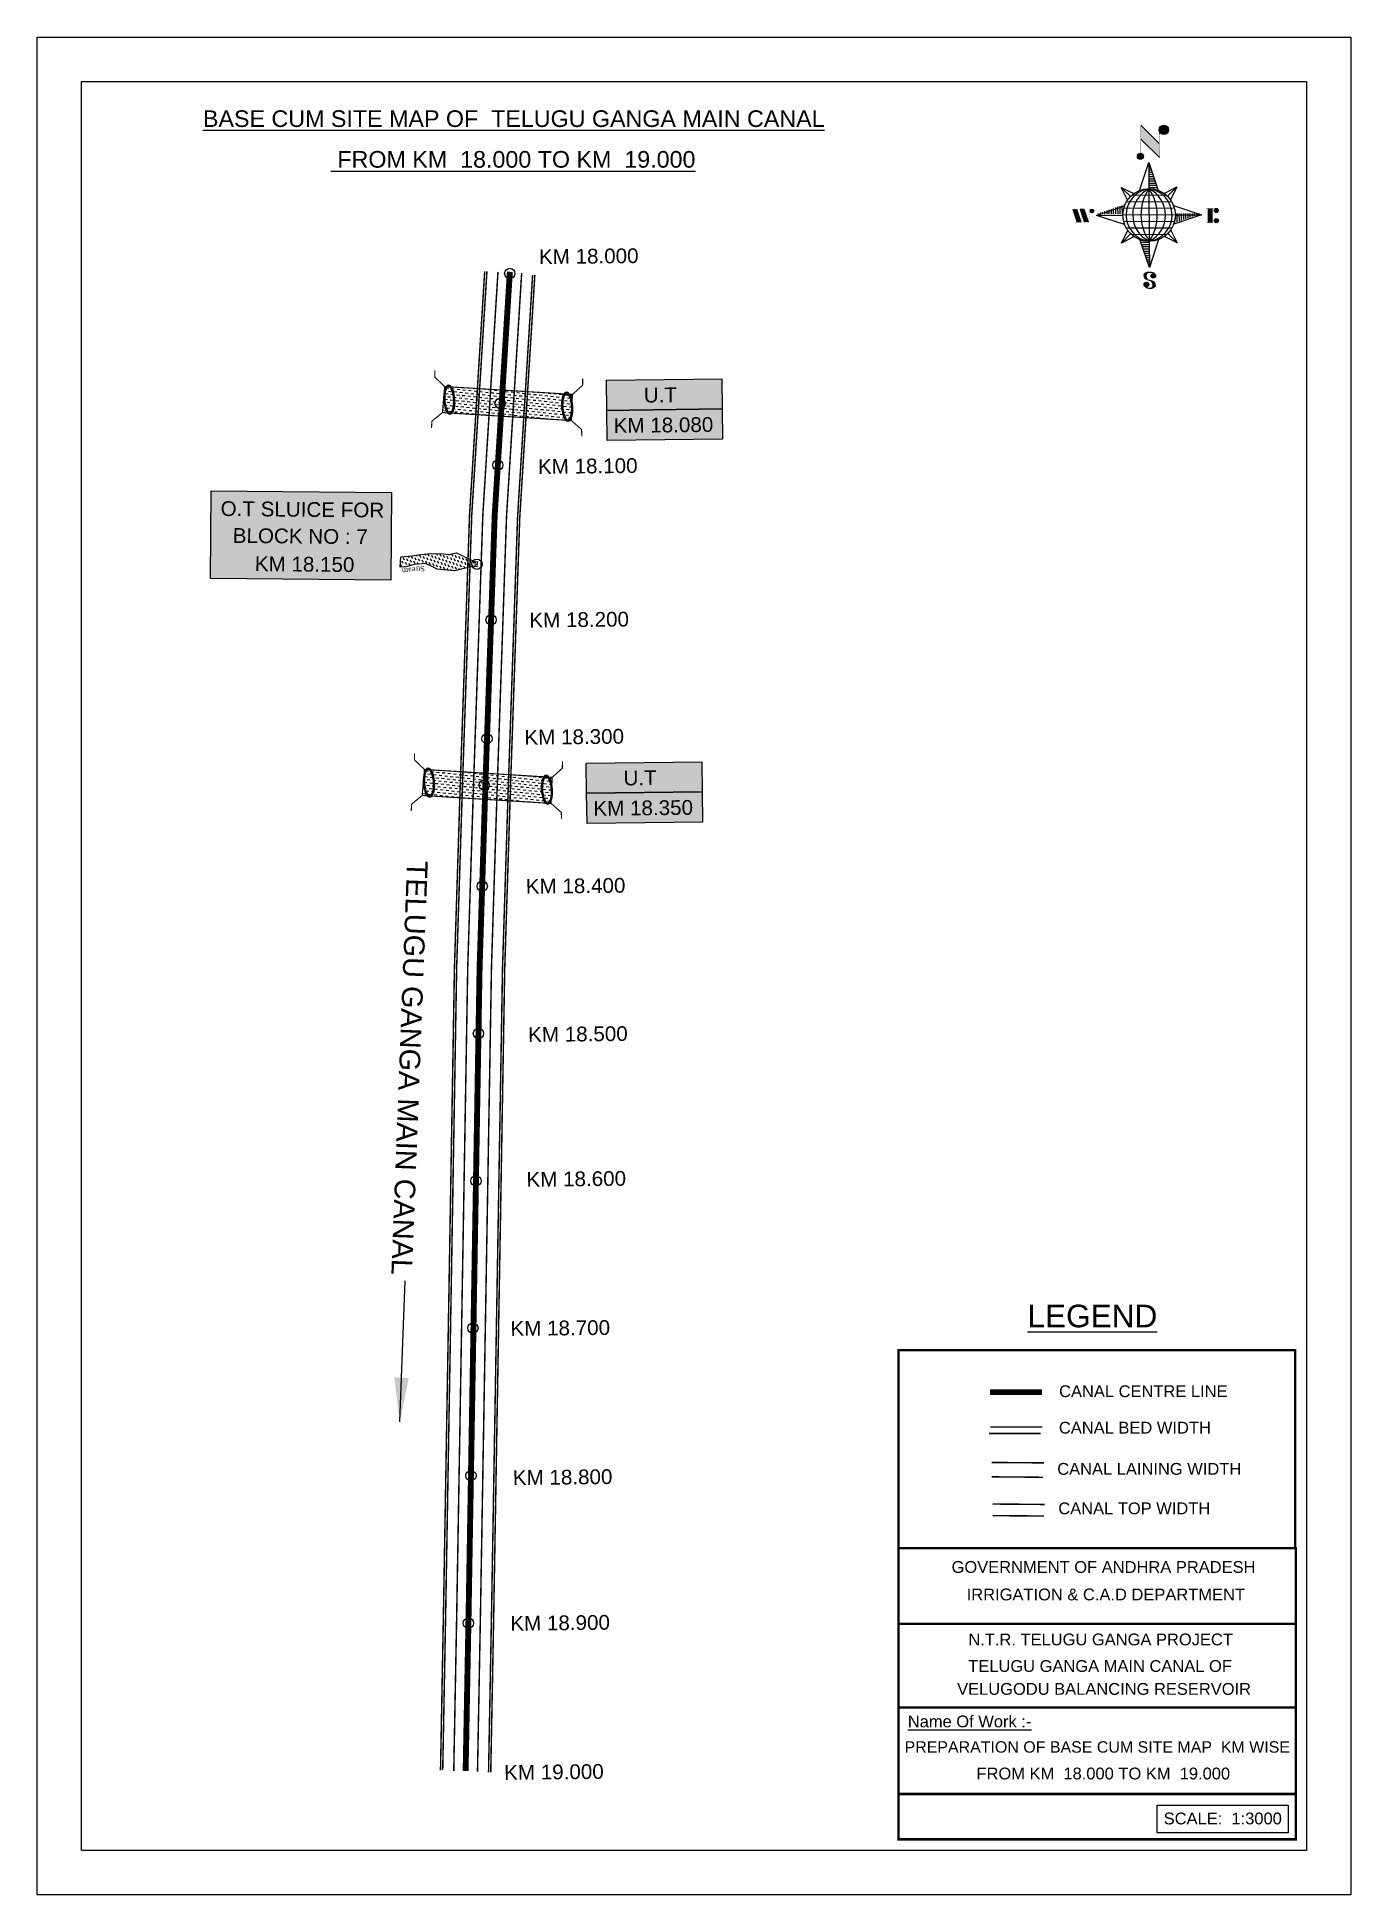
# Model space of a CAD drawing. Header units: inches. Extents: x 261506 to 262397, y 1734530 to 1735790.
import ezdxf

# ---------------------------------------------------------------- set-up
doc = ezdxf.new("R2010")
doc.units = ezdxf.units.IN
doc.header["$MEASUREMENT"] = 0
doc.header["$PDMODE"] = 32
doc.header["$PDSIZE"] = 7
doc.linetypes.add('ACAD_ISO02W100', pattern=[15, 12, -3])
for name, color, linetype in [('AQUADUCT', 1, 'Continuous'), ('bed with', 5, 'Continuous'), ('bord', 1, 'Continuous'), ('cahnige', 7, 'Continuous'), ('canal', 1, 'Continuous'), ('CARTTRACK', 30, 'ACAD_ISO02W100'), ('chainage', 7, 'Continuous'), ('FRAME 025', 7, 'Continuous'), ('laying', 4, 'Continuous'), ('lining', 4, 'Continuous'), ('OT', 7, 'Continuous'), ('STREAM', 4, 'Continuous'), ('Stu coo', 3, 'Continuous'), ('TEXT', 7, 'Continuous'), ('top of bund', 1, 'Continuous'), ('UT', 173, 'ACAD_ISO02W100'), ('V', 6, 'Continuous'), ('ZSTU', 7, 'Continuous')]:
    doc.layers.add(name, color=color, linetype=linetype)
doc.styles.add('5mm', font='times.ttf', dxfattribs={"height": 3})
doc.styles.get("Standard").update_dxf_attribs({"font": 'arial.ttf'})
doc.dimstyles.get("Standard").update_dxf_attribs({"dimtxt": 0.18, "dimasz": 0.18, "dimexe": 0.18, "dimexo": 0.0625, "dimgap": 0.09, "dimtad": 0, "dimtih": 1, "dimtoh": 1, "dimdec": 4, "dimzin": 0, "dimdsep": 46, "dimtxsty": 'Standard', "dimcen": 0.09, "dimadec": 0, "dimazin": 0, "dimtfac": 1, "dimtdec": 4, "dimtofl": 0, "dimtmove": 0, "dimatfit": 3, "dimfxl": 1, "dimtolj": 1, "dimtzin": 0, "dimarcsym": 0})
pattern_1 = [(267.2971131487395, (-8720374.9383359, 50637915.13839893), (10.53672553373347, -0.4974314379093613), [])]
pattern_2 = [(357.2971131487395, (-8720374.9383359, 50637915.13839893), (0.4974314379093601, 10.53672553373348), [])]

# ---------------------------------------------------------------- blocks, each defined once
blk = doc.blocks.new('GGF')
at = {"layer": 'STREAM'}
h = blk.add_hatch(dxfattribs=at)
h.set_pattern_fill('DASH', color=256, scale=10, angle=-6.082734917303942, style=0)
h.set_pattern_definition([(353.9172650826961, (-115347.3726237068, 1016.387648081312), (1.375417949938526, 1.110506849590268), [1.25, -1.25])])
h.paths.add_polyline_path([(406186.8358267642, 1485623.894007653), (406186.3350356966, 1485618.16585714), (406185.8342446289, 1485612.437706626), (406242.6024607782, 1485608.895201602), (406242.8636284556, 1485614.639267362), (406243.1247961327, 1485620.383333121)])
at = {"layer": 'laying', "linetype": 'ByBlock', "extrusion": (0, 0, -1)}
for centre in [(406188.8340515448, 1485618.100544371), (406240.8092758137, 1485614.964376942)]:
    blk.add_ellipse(centre, major_axis=(0.4022038884711088, -6.365555352701567), ratio=0.3887167828476952, dxfattribs=at)
at = {"layer": 'laying', "linetype": 'ByBlock'}
for points in [[(406189.2044231551, 1485612.238788546), (406189.1301593552, 1485612.234096231), (406189.0528622998, 1485612.245618227), (406188.8631006061, 1485612.324588027), (406188.7519765225, 1485612.394145026), (406188.5122836892, 1485612.610022701), (406188.3845252309, 1485612.755754402), (406187.9901122551, 1485613.318903608), (406187.7273521348, 1485613.85898441), (406187.2895556467, 1485615.151754198), (406187.1131680161, 1485615.903753204), (406186.8806331598, 1485617.489787864), (406186.8243655579, 1485618.323341603), (406186.8412834518, 1485619.932858505), (406186.9146281564, 1485620.708349793), (406187.1740924141, 1485622.067517512), (406187.3614922329, 1485622.65073727), (406187.7140922088, 1485623.356040432), (406187.8630650354, 1485623.567618286), (406188.1141012118, 1485623.821781273), (406188.2175726035, 1485623.889167762), (406188.3951326545, 1485623.961233407), (406188.4694103668, 1485623.970225642), (406188.6399464445, 1485623.94807565), (406188.7398646418, 1485623.913414563), (406188.9754422541, 1485623.761023998), (406189.1085637353, 1485623.642922326), (406189.3815283708, 1485623.318037364), (406189.5211763898, 1485623.111945711), (406189.9516964495, 1485622.33059618), (406190.2214699374, 1485621.608086816), (406190.6248590543, 1485619.961048005), (406190.7595287117, 1485619.037350996), (406190.8632364098, 1485617.186895084), (406190.8321935693, 1485616.26108243), (406190.6143732872, 1485614.607066808), (406190.4262052957, 1485613.879561222), (406190.055177624, 1485613.01905299), (406189.9016287614, 1485612.765040143), (406189.6325239488, 1485612.445281366), (406189.5169377527, 1485612.35368761), (406189.3392356181, 1485612.260876767), (406189.2716159608, 1485612.243034084), (406189.2044231551, 1485612.238788546)], [(406241.179647424, 1485609.102621116), (406241.1053836241, 1485609.097928802), (406241.0280865688, 1485609.109450798), (406240.838324875, 1485609.188420597), (406240.7272007914, 1485609.257977597), (406240.4875079581, 1485609.473855271), (406240.3597494998, 1485609.619586973), (406239.965336524, 1485610.182736179), (406239.7025764037, 1485610.722816981), (406239.2647799156, 1485612.015586769), (406239.088392285, 1485612.767585774), (406238.8558574287, 1485614.353620435), (406238.7995898268, 1485615.187174174), (406238.8165077207, 1485616.796691076), (406238.8898524253, 1485617.572182364), (406239.149316683, 1485618.931350083), (406239.3367165019, 1485619.514569841), (406239.6893164777, 1485620.219873002), (406239.8382893043, 1485620.431450857), (406240.0893254807, 1485620.685613844), (406240.1927968724, 1485620.753000333), (406240.3703569234, 1485620.825065977), (406240.4446346357, 1485620.834058213), (406240.6151707135, 1485620.811908221), (406240.7150889107, 1485620.777247134), (406240.950666523, 1485620.624856569), (406241.0837880042, 1485620.506754897), (406241.3567526398, 1485620.181869935), (406241.4964006587, 1485619.975778282), (406241.9269207185, 1485619.194428751), (406242.1966942063, 1485618.471919387), (406242.6000833233, 1485616.824880576), (406242.7347529806, 1485615.901183567), (406242.8384606787, 1485614.050727655), (406242.8074178382, 1485613.124915001), (406242.5895975561, 1485611.470899379), (406242.4014295646, 1485610.743393793), (406242.0304018929, 1485609.882885561), (406241.8768530303, 1485609.628872714), (406241.6077482177, 1485609.309113937), (406241.4921620216, 1485609.21752018), (406241.314459887, 1485609.124709338), (406241.2468402297, 1485609.106866655), (406241.179647424, 1485609.102621116)]]:
    blk.add_open_spline(points, degree=3, knots=[0, 0, 0, 0, 0.1890722348827286, 0.1890722348827286, 0.3781444697654573, 0.3781444697654573, 0.567216704648186, 0.567216704648186, 0.9642381621637766, 0.9642381621637766, 1.361259619679367, 1.361259619679367, 1.758281077194958, 1.758281077194958, 2.155302534710549, 2.155302534710549, 2.552323992226139, 2.552323992226139, 2.807761081817867, 2.807761081817867, 3.012439963152372, 3.012439963152372, 3.217118844486876, 3.217118844486876, 3.421797725821381, 3.421797725821381, 3.626476607155885, 3.626476607155885, 3.831155488490389, 3.831155488490389, 4.280922883927905, 4.280922883927905, 4.730690279365422, 4.730690279365422, 5.180457674802938, 5.180457674802938, 5.630225070240454, 5.630225070240454, 5.896844194109022, 5.896844194109022, 6.112115499412711, 6.112115499412711, 6.283185307179586, 6.283185307179586, 6.283185307179586, 6.283185307179586], dxfattribs=at)
at = {"layer": 'UT', "ltscale": 0.2, "const_width": 0.4999999999999999}
for points in [[(406181.0067191261, 1485605.627956516), (406181.2043290924, 1485608.621441158), (406185.8342446289, 1485612.437706626), (406186.3350356966, 1485618.16585714), (406186.8358267643, 1485623.894007653), (406182.485284513, 1485628.02592998), (406182.4731358847, 1485631.025905382)], [(406186.8358267643, 1485623.894007653), (406243.1247961327, 1485620.383333121)], [(406247.6637609265, 1485627.388723734), (406247.5913202798, 1485624.389598469), (406243.1247961327, 1485620.383333121), (406242.8636284556, 1485614.639267362), (406242.6024607783, 1485608.895201602), (406247.1217425518, 1485604.948545771), (406247.2591485833, 1485601.95169416)], [(406185.8342446289, 1485612.437706626), (406242.6024607783, 1485608.895201602)]]:
    blk.add_lwpolyline(points, dxfattribs=at)
blk = doc.blocks.new('VBVB')
at = {"layer": 'STREAM'}
h = blk.add_hatch(dxfattribs=at)
h.set_pattern_fill('DASH', color=256, scale=10, style=0)
h.set_pattern_definition([(0, (17867.88371487719, -28501.71006121906), (1.25, 1.25), [1.25, -1.25])])
h.paths.add_polyline_path([(380095.9578547815, 1497774.979899091), (380098.8683746898, 1497780.214053723), (380100.4483272064, 1497784.617400714), (380101.7788353608, 1497788.771502249), (380103.7746272102, 1497793.590268896), (380099.5335991489, 1497795.916580957), (380098.452594594, 1497793.507197633), (380097.6210344023, 1497789.602341558), (380096.9557507077, 1497787.691449154), (380095.791578286, 1497784.700503649), (380093.8789543023, 1497782.955785437), (380090.8853257658, 1497780.795647573), (380086.5656440002, 1497773.963976908), (380084.6014813699, 1497765.180921337), (380084.0768038103, 1497764.329620298), (380085.9416349676, 1497763.15133106), (380086.5685083546, 1497763.834778382), (380093.7175540949, 1497769.302057871), (380094.4610701322, 1497772.653587032)])
at = {"layer": 'OT', "const_width": 0.4999999999999999}
blk.add_lwpolyline([(380084.6014813699, 1497765.180921337), (380084.0733134003, 1497764.331791371), (380083.5451454307, 1497763.482661405), (380085.4049872326, 1497762.307524679), (380085.9416349677, 1497763.15133106), (380084.0768038104, 1497764.329620298), (380085.9416349677, 1497763.15133106), (380086.568508355, 1497763.834778382), (380093.717554095, 1497769.302057871), (380086.568508355, 1497763.834778382), (380085.9416349677, 1497763.15133106), (380084.0768038104, 1497764.329620298), (380084.6014813699, 1497765.180921337), (380086.5656440002, 1497773.963976908)], dxfattribs=at)
at = {"layer": 'STREAM'}
blk.add_lwpolyline([(380086.5656440002, 1497773.963976908), (380090.8853257659, 1497780.795647574), (380093.8789543033, 1497782.955785438), (380095.7915782861, 1497784.700503649), (380096.9557507072, 1497787.691449152), (380097.6210344024, 1497789.602341558), (380098.4525945941, 1497793.507197633), (380099.5335991488, 1497795.916580957), (380103.7746272101, 1497793.590268896), (380101.7788353609, 1497788.771502249), (380100.4483272069, 1497784.617400716), (380098.8683746899, 1497780.214053723), (380095.9578547826, 1497774.979899092), (380094.4610701321, 1497772.653587032), (380093.717554095, 1497769.302057871)], dxfattribs=at)
at = {"layer": 'cahnige', "style": '5mm'}
blk.add_text('Stream', height=2.5, rotation=71.17434464616717, dxfattribs=at).set_placement((380095.0016310557, 1497785.493162808))
blk = doc.blocks.new('*X4')
at = {"color": 0, "linetype": 'Continuous'}
for p, q in [((6321.563175437702, 239.2074203663178), (6322.581924588794, 240.2261695174094)), ((6321.571094283617, 239.3921159075293), (6322.524536642279, 240.3455582661906)), ((6321.579013129532, 239.5768114487408), (6322.467148695763, 240.4649470149719)), ((6321.586931975447, 239.7615069899523), (6322.409760749248, 240.5843357637531)), ((6321.594850821361, 239.9462025311638), (6322.352372802732, 240.7037245125344)), ((6321.602769667276, 240.1308980723753), (6322.294984856217, 240.8231132613157)), ((6321.610688513191, 240.3155936135868), (6322.322610836808, 241.0275159372032)), ((6321.618607359106, 240.5002891547983), (6322.339575221931, 241.2212570176224)), ((6321.670405508729, 239.1378737420482), (6322.639312535309, 240.1067807686281)), ((6321.756101028845, 239.046792566867), (6322.694551492757, 239.9852430307802)), ((6321.767025283511, 240.8254837745006), (6322.356539607053, 241.4149980980416)), ((6321.841796548961, 238.9557113916858), (6322.784401525116, 239.8983163678416)), ((6321.927492069076, 238.8646302165046), (6322.874251557474, 239.8113897049031)), ((6322.013187589191, 238.7735490413234), (6322.964101589832, 239.7244630419646)), ((6322.075863133939, 241.3110983202248), (6322.373503992176, 241.6087391784607)), ((6322.098883109306, 238.6824678661422), (6323.053951622191, 239.637536379026)), ((6322.184578629423, 238.591386690961), (6323.143801654548, 239.5506097160875)), ((6322.270274149538, 238.5003055157798), (6323.233651686906, 239.463683053149)), ((6322.405772691616, 238.4590273625623), (6323.316199320379, 239.3694539913255)), ((6322.536564177177, 238.4130421528257), (6323.436926723143, 239.3134046987925)), ((6322.667355662737, 238.3670569430892), (6323.557654125907, 239.2573554062594)), ((6322.798147148297, 238.3210717333527), (6323.67838152867, 239.2013061137264)), ((6322.928938633857, 238.2750865236161), (6323.799108931434, 239.1452568211934)), ((6323.059730119417, 238.2291013138795), (6323.919836334197, 239.0892075286604)), ((6323.190521604977, 238.183116104143), (6324.040563736961, 239.0331582361274)), ((6323.334898284248, 238.1507160881169), (6324.161291139725, 238.9771089435944)), ((6323.500484499982, 238.1395256085544), (6324.282018542488, 238.9210596510615)), ((6323.666070715716, 238.1283351289918), (6324.389078986148, 238.8513433994243)), ((6323.83165693145, 238.1171446494292), (6324.558435473549, 238.8439231915289)), ((6324.097210919775, 238.2059219424567), (6324.727791960951, 238.8365029836336)), ((6324.341779298861, 238.2737136262468), (6324.897148448353, 238.8290827757383)), ((6324.586347677948, 238.341505310037), (6325.066504935754, 238.821662567843)), ((6324.830916057034, 238.4092969938271), (6325.235861423155, 238.8142423599477)), ((6325.075484436121, 238.4770886776172), (6325.405217910557, 238.8068221520524)), ((6325.401209342145, 238.6260368883443), (6325.574574397958, 238.7994019441571))]:
    blk.add_line(p, q, dxfattribs=at)
blk = doc.blocks.new('*X3')
at = {"color": 0, "linetype": 'Continuous'}
for p, q in [((6324.425409812192, 240.3018877878409), (6324.530098087213, 240.4065760628617)), ((6324.560821561592, 240.2605228419445), (6324.762767368324, 240.4624686486762)), ((6324.696233310992, 240.2191578960481), (6324.995436649435, 240.5183612344908)), ((6324.831645060392, 240.1777929501517), (6325.228105930546, 240.5742538203053)), ((6324.967056809793, 240.1364280042552), (6325.451206401633, 240.6205775960956)), ((6325.102468559193, 240.0950630583588), (6325.626700194168, 240.619294693334)), ((6325.231508829004, 240.0473266328736), (6325.802193986703, 240.6180117905725)), ((6325.335045025791, 239.9740861343645), (6325.976788801136, 240.6158299097086)), ((6325.438581222579, 239.9008456358553), (6326.100204563527, 240.5624689768027)), ((6325.542117419366, 239.8276051373462), (6326.223620325917, 240.5091080438968)), ((6325.645653616154, 239.754364638837), (6326.347036088308, 240.455747110991)), ((6325.749189812941, 239.6811241403279), (6326.470451850699, 240.4023861780851)), ((6325.852726009729, 239.6078836418188), (6326.593867613089, 240.3490252451792)), ((6325.951486090436, 239.5298670272285), (6326.71728337548, 240.2956643122733)), ((6326.036566250415, 239.4381704919113), (6326.840699137871, 240.2423033793674)), ((6326.121646410395, 239.346473956594), (6326.964114900262, 240.1889424464615)), ((6326.206726570374, 239.2547774212767), (6327.055858370612, 240.1039092215148)), ((6326.291806730354, 239.1630808859595), (6327.135785134496, 240.0070592901021)), ((6326.376886890333, 239.0713843506422), (6327.21571189838, 239.9102093586895)), ((6326.461967050313, 238.9796878153249), (6327.295638662264, 239.8133594272769)), ((6326.547047210292, 238.8879912800077), (6327.375565426148, 239.7165094958642)), ((6326.632127370272, 238.7962947446904), (6327.455492190032, 239.6196595644516)), ((6326.717207530251, 238.7045982093731), (6327.535418953916, 239.5228096330389)), ((6326.788410008449, 236.4777036487165), (6327.354219516036, 237.0435131563033)), ((6326.792225928501, 238.6028399123283), (6327.6153457178, 239.4259597016263)), ((6326.838137672734, 238.4719749612643), (6327.695272481684, 239.3291097702136)), ((6326.884049416966, 238.3411100102004), (6327.775199245568, 239.2322598388009)), ((6326.916746160023, 236.7828164955863), (6327.582476853365, 237.4485471889285)), ((6326.9299611612, 238.2102450591364), (6327.853734496604, 239.1340183945408)), ((6326.975872905432, 238.0793801080725), (6327.849127438164, 238.952634640804)), ((6327.003134980726, 237.9298654880686), (6327.844520379724, 238.7712508870673)), ((6327.012515933215, 237.7624697452613), (6327.839913321284, 238.5898671333306)), ((6327.021896885704, 237.5950740024541), (6327.835306262844, 238.4084833795939)), ((6327.031277838193, 237.4276782596467), (6327.830699204404, 238.2270996258572)), ((6327.040658790683, 237.2602825168395), (6327.826092145964, 238.0457158721205)), ((6327.045082311595, 237.087929342456), (6327.810734190693, 237.8535812215537))]:
    blk.add_line(p, q, dxfattribs=at)
blk = doc.blocks.new('H')
at = {"layer": 'bord', "extrusion": (0.0004278845142637609, 0.00479197890903182, 0.9999884268595202)}
h = blk.add_hatch(dxfattribs=at)
h.set_pattern_fill('LINE', color=8, scale=84.38768555040302, angle=-2.702886851260515, style=0)
h.set_pattern_definition(pattern_2)
h.paths.add_polyline_path([(-492.4668010775931, 785.5898788240738, -0.090992046448718), (-447.9625593584497, 775.2324968557805), (-486.4976985411486, 912.0312741750386)])
h = blk.add_hatch(dxfattribs=at)
h.set_pattern_fill('LINE', color=8, scale=84.38768555040302, angle=-92.70288685126052, style=0)
h.set_pattern_definition(pattern_1)
h.paths.add_polyline_path([(-624.8772989658173, 665.1175860036165, -0.09099204644210665), (-614.5199170010164, 709.6218277204316), (-751.3186943142209, 671.0866885515861)])
h = blk.add_hatch(dxfattribs=at)
h.set_pattern_fill('LINE', color=8, scale=84.38768555040302, angle=-92.70288685126052, style=0)
h.set_pattern_definition(pattern_1)
h.paths.add_polyline_path([(-245.5531129193259, 647.210278397426), (-371.9945082624909, 653.17938094493, -0.09099204644878103), (-382.3518902289215, 608.6751392250881)])
h = blk.add_hatch(dxfattribs=at)
h.set_pattern_fill('LINE', color=8, scale=84.38768555040302, angle=-2.702886851260515, style=0)
h.set_pattern_definition(pattern_2)
h.paths.add_polyline_path([(-504.4050061509479, 532.7070881242398, -0.090992046448718), (-548.909247870557, 543.064470092766), (-510.3741086877417, 406.2656927765347)])
at = {"layer": 'bord', "extrusion": (0.0004278845142637604, 0.00479197890903182, 0.9999884268595203)}
for p, q in [((-516.2384251924814, 1087.08582315594, -1217.145331720205), (-431.5311611755169, 993.9857607749291, -1216.735438367611)), ((-519.3860571105615, 1020.408509141766, -1216.824464901347), (-434.678793075087, 927.3084467682056, -1216.414571548796)), ((-538.2690597721958, 773.6536562892143, -1215.633927328097), (-487.0181812191731, 906.212239655666, -1216.291082326422)), ((-487.0181812191731, 906.212239655666, -1216.291082326422), (-492.9870239489828, 779.7722960542887, -1215.682623766277)), ((-487.0181812191731, 906.212239655666, -1216.291082326422), (-448.4827650671941, 769.4150330077391, -1215.652034309381)), ((-626.736305744329, 793.7732813858893, -1215.692487060367), (-566.811349663476, 760.1895317081362, -1215.557193835181)), ((-626.736305744329, 793.7732813858893, -1215.692487060367), (-584.1428260545363, 746.9596384149045, -1215.486379775655)), ((-598.946746484784, 730.9517588270828, -1215.4033350249), (-626.736305744329, 793.7732813858893, -1215.692487060367)), ((-421.3357812265749, 753.3219341966324, -1215.586531535218), (-358.5136001041974, 781.1110481221694, -1215.746578873753)), ((-358.5136001041974, 781.1110481221694, -1215.746578873753), (-405.3276889660046, 738.5181495659053, -1215.522440984547)), ((-358.5136001041974, 781.1110481221694, -1215.746578873753), (-392.0976094479556, 721.1868434431963, -1215.445049781629)), ((-864.6667208376457, 700.9117660832126, -1215.145683569252), (-846.8602190883248, 637.7003116968554, -1214.850391321915)), ((-846.885899517627, 700.0723706756253, -1215.149269383754), (-829.079397758178, 636.8609162860084, -1214.853977136408)), ((-829.1050781964441, 699.2329752675723, -1215.152855198257), (-811.2985764592304, 636.0215208844747, -1214.857562950931)), ((-829.1050781964441, 699.2329752675723, -1215.152855198257), (-811.3242568973801, 698.393579858588, -1215.156441012743)), ((-811.3242568973801, 698.393579858588, -1215.156441012743), (-793.5177551378147, 635.1821254740935, -1214.861148765422)), ((-751.8386587080895, 665.2704204607289, -1215.023166955395), (-615.0399729244527, 703.8051171880215, -1215.266361263119)), ((-751.8386587080895, 665.2704204607289, -1215.023166955395), (-625.3972626964678, 659.3013864478562, -1215.048666080719)), ((-619.2784603905748, 614.0198538512923, -1214.834293591338), (-751.8386587080895, 665.2704204607289, -1215.023166955395)), ((-246.0730746499612, 641.3942844460253, -1215.12516345687), (-382.8717604242847, 602.859587718267, -1214.881969149149)), ((-378.6332729603746, 692.6448510554619, -1215.314036820931), (-246.0730746499612, 641.3942844460253, -1215.12516345687)), ((-372.5144706616993, 647.363318458898, -1215.099664331546), (-246.0730746499612, 641.3942844460253, -1215.12516345687)), ((-213.4791469212505, 669.2951450282708, -1215.272811938016), (-216.710715676134, 600.8397693103179, -1214.943388670676)), ((-197.1518122339039, 599.9164343632292, -1214.947333066632), (-193.9202434780891, 668.3718100786209, -1215.276756333961)), ((-639.398133254319, 525.5536567845847, -1214.401751538512), (-605.8141239105607, 585.4778614635579, -1214.703280630637)), ((-639.398133254319, 525.5536567845847, -1214.401751538512), (-592.5840443923953, 568.1465553403832, -1214.625889427719)), ((-576.5759521321743, 553.3427707091905, -1214.561798877043), (-639.398133254319, 525.5536567845847, -1214.401751538512)), ((-510.8935521394596, 400.4524652508553, -1213.857248085843), (-549.4289682914387, 537.2496718976181, -1214.496296102879)), ((-371.1754276144202, 512.8914235194679, -1214.455843351893), (-431.1003836950404, 546.475173198618, -1214.591136577086)), ((-371.1754276144202, 512.8914235194679, -1214.455843351893), (-413.7689073036308, 559.7050664918497, -1214.661950636613)), ((-398.9649868734996, 575.7129460782744, -1214.74499538736), (-371.1754276144202, 512.8914235194679, -1214.455843351893)), ((-459.6426735860878, 533.0110486173071, -1214.514403084168), (-510.8935521394596, 400.4524652508553, -1213.857248085843)), ((-504.9247094094171, 526.8924088519998, -1214.465706645989), (-510.8935521394596, 400.4524652508553, -1213.857248085843))]:
    blk.add_line(p, q, dxfattribs=at)
at = {"layer": 'bord', "color": 8, "linetype": 'ByBlock', "extrusion": (0.0004278845142637604, 0.00479197890903182, 0.9999884268595203)}
for p, q in [((-386.4701403837535, 711.3830894059502, -1215.400477790083), (-605.4730712235323, 721.7215742594562, -1215.35631111762)), ((-410.8462962137419, 744.2142448802479, -1215.547375515144), (-578.1125475389999, 752.110393114388, -1215.51364266185)), ((-492.9872379411827, 779.772306161467, -1215.682623723144), (-504.9247094094171, 526.8924088519998, -1214.465706645989)), ((-372.5145726100891, 647.3634304928128, -1215.099664824794), (-625.3973747401615, 659.3012845208868, -1215.048665544341)), ((-378.0217974673142, 615.9429816137999, -1214.946740470406), (-622.87451776542, 627.5017590741627, -1214.897360629442)), ((-375.037429585529, 679.1629559395369, -1215.250969739694), (-619.8901498829364, 690.7217333998997, -1215.201589898729)), ((-392.4388761268347, 584.9431407540105, -1214.792019251512), (-611.441806967312, 595.2816256079823, -1214.747852579053)), ((-419.7993998112506, 554.5543218990788, -1214.634687707282), (-587.06565113744, 562.4504701336846, -1214.600954853988))]:
    blk.add_line(p, q, dxfattribs=at)
at = {"layer": 'bord', "extrusion": (0.0004278845142637604, 0.00479197890903182, 0.9999884268595203)}
for points, const_width, elevation in [([(-522.0131121619479, 959.550775259228), (-515.7175743466119, 1092.906934415961)], 1.60540055982536, -1212.142843617219), ([(-434.158262363472, 933.1277235058805), (-427.8627245295095, 1066.483882669366)], 1.60540055982536, -1212.142843617219), ([(-870.0736340994383, 707.00824508073), (-846.3658724653925, 705.889038352192)], 0.6421602239301444, -1212.142843617219), ([(-828.5594987093612, 642.6768581911618), (-855.2307305332708, 643.935965762368)], 0.6421602239301444, -1212.142843617219), ([(-828.5594987093612, 642.676858191162), (-820.953748198869, 677.9586989512691)], 0.6421602239301444, -1212.142843617223), ([(-810.7786774830411, 641.8374531447001), (-784.1074456587239, 640.5783455765209)], 0.6421602239301444, -1212.142843617222), ([(-792.9978562549747, 640.9980480956772), (-781.589230506466, 693.9208092413096)], 0.6421602239301444, -1212.142843617218), ([(-222.7385766651839, 675.5731321041832), (-173.8413183107752, 673.2647682324088)], 0.7063762463231584, -1212.142843617221), ([(-194.785239975681, 644.8497587676384), (-185.0057882997701, 644.3880859934699)], 0.7063762463231584, -1212.14284361722), ([(-177.0730277270245, 604.8086065300355), (-225.9702860934822, 607.1169704015771)], 0.7063762463231584, -1212.142843617222)]:
    blk.add_lwpolyline(points, dxfattribs=dict(at, const_width=const_width, elevation=elevation))
for points, const_width, elevation in [([(-413.6616245851993, 1073.140134249887, 1), (-397.6117714248124, 1057.729118476532, 1)], 22.25077962579039, -1212.14284361722), ([(-530.3419430367337, 949.5474510251247, 1), (-519.6420409089901, 939.2734405104861, 1)], 14.83385308386026, -1212.142843617223), ([(-775.9087905502321, 696.5833098740303, 1), (-769.4888492682775, 690.418903565154, 1)], 8.900311850316152, -1212.142843617216), ([(-177.8339587833615, 666.8757400336997, 1), (-170.7720233739972, 660.0948930920731, 1)], 9.790343035347762, -1212.142843617223), ([(-180.1423226412179, 617.9784816729323, 1), (-173.0803872516442, 611.1976347345654, 1)], 9.790343035347762, -1212.142843617219), ([(-489.8397168474219, 361.7280028313068, 1), (-498.0671858660056, 369.1142257457323, 1)], 11.05656073458609, -1212.142843617215), ([(-525.1949096693778, 321.5505605205689, 1), (-533.4223786795214, 328.9367834347616, 1)], 11.05656073458609, -1212.142843617218)]:
    blk.add_lwpolyline(points, format="xyb", close=True, dxfattribs=dict(at, const_width=const_width, elevation=elevation))
for points, elevation in [([(-537.0436544864716, 317.3909783906986), (-530.686771839954, 310.4778530870033), (-519.7848077441001, 306.8033377354246), (-504.8555995545785, 306.8996049665207), (-493.8614930827366, 309.9751672386152), (-486.3299612487816, 317.6739007300386), (-486.5193926708707, 325.7780890813514), (-490.6180678635317, 333.2605072774198), (-493.5031616341619, 336.2254691210802), (-502.816804350885, 340.8534958871466), (-522.4580017436219, 347.2728260433129), (-530.4257294404489, 351.5824209563287), (-533.6858260648524, 354.5525017987891), (-537.4013079778782, 362.629807892173), (-536.9549017110166, 373.3508360361672), (-530.0284934418471, 380.6827556172281), (-520.0052991440441, 384.0716307398478), (-503.5000552259427, 384.2213990291513), (-492.5323047870551, 379.8708521119993), (-487.1463343054379, 373.2710396641844)], -1212.142843617219), ([(-522.4539065143929, 347.5728294925347), (-526.1949835211592, 353.7751140225195), (-527.7518298353394, 360.6227161141025), (-527.9156661629893, 370.6019260344024), (-525.8991041315983, 375.4503632916039), (-521.3202371541029, 381.1640017041664), (-514.5251386848048, 384.3718976443916)], -1212.142843617221), ([(-504.8555995545785, 306.8996049665207), (-499.0047943263154, 312.3708361831504), (-496.9585419834797, 319.3942984564654), (-497.4612851235933, 326.5275708001649), (-501.2415295758961, 335.3559093211365), (-509.2361390522836, 343.1915685721062)], -1212.142843617219)]:
    blk.add_lwpolyline(points, dxfattribs=dict(at, elevation=elevation))
for centre, radius in [((-405.6366979898718, 1065.434626361347, -1212.142843617228), 22.25077962579068), ((-524.9919919744626, 944.4104457636145, -1212.142843617225), 14.83385308386045), ((-498.4359036135794, 659.1484834742021, -1212.142843617229), 126.5822129822759), ((-772.6988199003781, 693.5011067149355, -1212.142843617225), 8.900311850316273), ((-174.3029910778062, 663.4853165630027, -1212.142843617225), 9.7903430353479), ((-176.6113549475952, 614.5880582008385, -1212.142843617227), 9.7903430353479), ((-493.9534513636986, 365.4211142832808, -1212.142843617226), 11.05656073458623), ((-529.3086441806488, 325.2436719765011, -1212.142843617227), 11.05656073458623)]:
    blk.add_circle(centre, radius, dxfattribs=at)
at = {"layer": 'bord', "color": 8, "linetype": 'ByBlock', "extrusion": (0.0004278845142637604, 0.00479197890903182, 0.9999884268595203)}
for centre, radius, start, end in [((-481.5018944916621, 658.3490694805806, -1212.142843617225), 127.7124113124745, 94.925359787212, 259.6690604518324), ((-436.7958279077627, 656.2386032006533, -1212.142843617224), 140.8227119427793, 113.2864437035868, 241.3079765329169), ((-315.8862391595549, 650.5307512261786, -1212.142843617227), 222.3100112361417, 142.5891607921548, 212.0052594442485), ((-560.0761933124097, 662.0583738566748, -1212.142843617224), 140.8227119427793, 293.2864437035868, 61.30797653291689), ((-680.9857820597445, 667.7662258302183, -1212.142843617228), 222.3100112361417, 322.5891607921548, 32.00525944424854), ((-515.3701267285685, 659.9479075753505, -1212.142843617227), 127.7124113124745, 274.925359787212, 79.66906045183244)]:
    blk.add_arc(centre, radius, start, end, dxfattribs=at)
at = {"layer": 'bord', "extrusion": (0.0004278845142637604, 0.00479197890903182, 0.9999884268595203)}
for points in [[(-515.7175743148887, 1092.906934417125, -1212.142843617227), (-431.0104934413977, 999.8058030862261, -1212.142843617227), (-518.8653432401063, 1026.22885483189, -1212.142843617227), (-434.1582623484545, 933.1277235084416, -1212.142843617227)], [(-864.1466936911305, 706.7284433981881, -1212.142843617225), (-846.3658724649268, 705.889038353589, -1212.142843617225), (-846.34031992468, 643.5162632348297, -1212.142843617225), (-828.5594986876497, 642.6768581867381, -1212.142843617225)], [(-828.5850512369768, 705.049633307593, -1212.142843617229), (-810.804230031204, 704.2102282608984, -1212.142843617229), (-810.778677482168, 641.8374531481927, -1212.142843617229), (-792.9978562541016, 640.9980480994025, -1212.142843617229)], [(-193.4002216503151, 674.1881137788835, -1212.142843617225), (-196.6319310673212, 605.7319520774413, -1212.142843617225), (-212.9591249906118, 675.1114593302475, -1212.142843617225), (-216.1908344065701, 606.6552976257785, -1212.142843617225)]]:
    blk.add_solid(points, dxfattribs=at)
at = {"layer": 'bord', "extrusion": (0.0004278845142637604, 0.00479197890903182, 0.9999884268595203), "xscale": 7.977342409717546, "yscale": 7.977342408231451, "zscale": 7.977342408476333, "rotation": 138.0840426661453}
for name, p in [('*X3', (38300.50170925955, -31929.38484708802, -1212.14284361722)), ('*X4', (38314.39702652739, -31950.87734303279, -1212.142843617221))]:
    blk.add_blockref(name, p, dxfattribs=at)

msp = doc.modelspace()

# ---------------------------------------------------------------- hatches: boundary and pattern name
at = {"layer": 'V'}
msp.add_hatch(color=2, dxfattribs=at).paths.add_polyline_path([(261624.4706419242, 1735482.416950322), (261746.7690732172, 1735481.212679031), (261746.1837815479, 1735421.774034651), (261623.8853502549, 1735422.978305942)])
at = {"layer": 'ZSTU'}
h = msp.add_hatch(color=135, dxfattribs=at)
h.set_gradient(color1=(141, 177, 78), color2=(107, 135, 59), one_color=1, tint=0.3799999952316284, name='CYLINDER')
h.paths.add_polyline_path([(261892.5786495777, 1735557.445997975), (261892.8149366892, 1735536.982860174), (261971.0791370792, 1735537.926646287), (261970.8428499682, 1735558.389784086)])
h.paths.add_polyline_path([(261915.3643535851, 1735539.565872648), (261942.9511912083, 1735539.884416862), (261942.775044803, 1735555.139198008), (261915.1882071798, 1735554.820653793)], flags=24)
h = msp.add_hatch(color=252, dxfattribs=at)
h.set_gradient(color1=(167, 88, 159), color2=(127, 67, 121), one_color=1, tint=0.3799999952316284, name='CYLINDER')
h.paths.add_polyline_path([(261971.31542419, 1735517.463508486), (261971.0791370793, 1735537.926646286), (261892.8149366891, 1735536.982860173), (261893.0512238003, 1735516.519722373)])
h.paths.add_polyline_path([(261894.9255082655, 1735518.91116327), (261967.5911961427, 1735519.750231336), (261967.4143408988, 1735535.066399931), (261894.7486530216, 1735534.227331865)], flags=24)
h = msp.add_hatch(color=135, dxfattribs=at)
h.set_gradient(color1=(141, 177, 78), color2=(107, 135, 59), one_color=1, tint=0.3799999952316284, name='CYLINDER')
h.paths.add_polyline_path([(261878.8420106668, 1735297.741535694), (261879.0782977784, 1735277.278397893), (261957.3424981685, 1735278.222184005), (261957.1062110575, 1735298.685321806)])
h.paths.add_polyline_path([(261901.6277146743, 1735279.861410367), (261929.2145522975, 1735280.179954581), (261929.0384058922, 1735295.434735727), (261901.4515682691, 1735295.116191513)], flags=24)
h = msp.add_hatch(color=252, dxfattribs=at)
h.set_gradient(color1=(167, 88, 159), color2=(127, 67, 121), one_color=1, tint=0.3799999952316284, name='CYLINDER')
h.paths.add_polyline_path([(261957.5787852792, 1735257.759046205), (261957.3424981685, 1735278.222184006), (261879.0782977784, 1735277.278397893), (261879.3145848896, 1735256.815260093)])
h.paths.add_polyline_path([(261881.1872625976, 1735259.198155265), (261953.8563608887, 1735260.03726271), (261953.679387505, 1735275.363662547), (261881.010289214, 1735274.524555101)], flags=24)

# ---------------------------------------------------------------- linework, layer by layer
at = {"linetype": 'ByBlock'}
for points in [[(261506.3853783623, 1734530.127198389), (261506.3853783623, 1735790.127198389), (262397.3853783623, 1735790.127198389), (262397.3853783623, 1734530.127198389)], [(262367.3853783623, 1735760.127198389), (262367.3853783623, 1734560.127198389), (261536.3853783623, 1734560.127198389), (261536.3853783623, 1735760.127198389)]]:
    msp.add_lwpolyline(points, close=True, dxfattribs=at)
for p in [(261826.9237810306, 1735629.847736205), (261818.8328310671, 1735499.886610686), (261814.263923615, 1735394.994275139), (261811.4940449303, 1735314.312133493), (261808.224650782, 1735214.365592473), (261805.7071227175, 1735114.397287233), (261804.0052425546, 1735014.411770263), (261801.8955208885, 1734914.434027367), (261800.5873123004, 1734814.440978515), (261798.8854314412, 1734714.455461557)]:
    msp.add_point(p)
at = {"color": 2}
for p in [(261820.3676763126, 1735541.744336301), (261804.6776763126, 1735432.624336301), (261809.5976763126, 1735282.764336301)]:
    msp.add_point(p, dxfattribs=at)
at = {"layer": 'bed with', "const_width": 1}
for points in [[(261818.9264521594, 1735630.94186971), (261808.6583026629, 1735466.012240071), (261802.3820796567, 1735284.021786357), (261798.4178504276, 1735159.158571267), (261790.9839663567, 1734722.417632068), (261788.9427731621, 1734614.041760671)], [(261835.0131240684, 1735630.227100249), (261824.7410499623, 1735465.234432531), (261818.4732729685, 1735283.488886245), (261814.5135021976, 1735158.766101335), (261807.0813862686, 1734722.129040534), (261805.0393190999, 1734613.706766026)], [(262188.1000854484, 1734847.440953972), (262184.9523900441, 1734847.483159434), (262152.7931492863, 1734847.460584465)], [(262186.9796312933, 1734843.035696052), (262184.9243109163, 1734843.063254548), (262152.1319760419, 1734843.040235162), (262151.895522683, 1734843.049402407)]]:
    msp.add_lwpolyline(points, dxfattribs=at)
at = {"layer": 'canal', "color": 6, "const_width": 4}
for points in [[(262187.9434177459, 1734871.057639167), (262185.3419098548, 1734871.092521147), (262152.7469456191, 1734871.06964031)], [(262152.7469456191, 1734871.06964031), (262187.9434177459, 1734871.057639167)]]:
    msp.add_lwpolyline(points, dxfattribs=at)
at = {"layer": 'FRAME 025', "lineweight": -3, "const_width": 1.636994106223717}
for points in [[(262090.5861103205, 1734899.529957922), (262359.694275495, 1734899.529957922), (262359.694275495, 1734765.301603994), (262090.5861103205, 1734765.301603994)], [(262090.5861103206, 1734765.301603994), (262360.059810721, 1734765.301603994), (262360.059810721, 1734567.755704224), (262090.5861103206, 1734567.755704224)]]:
    msp.add_lwpolyline(points, close=True, dxfattribs=at)
for points in [[(262090.5861103206, 1734714.011361954), (262360.059810721, 1734714.011361954)], [(262090.5861103206, 1734657.147567043), (262360.059810721, 1734657.147567043)], [(262090.5861103206, 1734598.517063917), (262360.059810721, 1734598.517063917)]]:
    msp.add_lwpolyline(points, dxfattribs=at)
at = {"layer": 'lining', "const_width": 1}
for points in [[(261811.436764549, 1735631.340750748), (261801.1663396352, 1735466.374572776), (261794.8861821514, 1735284.270031757), (261790.9198760006, 1735159.341398875), (261783.485168261, 1734722.552069117), (261781.4553231714, 1734614.778718231)], [(261842.433799665, 1735628.719730689), (261832.23301299, 1735464.872099825), (261825.9691704739, 1735283.240640845), (261822.0114766247, 1735158.583273727), (261814.5801843643, 1734721.994603486), (261812.5330104918, 1734613.301191745)], [(262153.8141076789, 1734823.403940303), (262178.5219827548, 1734823.219603522), (262189.2022591684, 1734823.096964837)], [(262153.7760616554, 1734813.641092912), (262180.6273737162, 1734813.436075382), (262188.6701418704, 1734813.343657384)]]:
    msp.add_lwpolyline(points, dxfattribs=at)
at = {"layer": 'top of bund', "const_width": 1}
for points in [[(261809.9297641838, 1735631.274957263), (261799.6679470297, 1735466.447039318), (261793.3870026502, 1735284.319680834), (261789.4202811152, 1735159.377964398), (261781.9854086419, 1734722.578956526), (261779.9524686469, 1734614.641283581)], [(261843.9375006811, 1735628.732529188), (261833.7314055955, 1735464.799633284), (261827.468349975, 1735283.190991767), (261823.5110715101, 1735158.546708204), (261816.0799439834, 1734721.967716076), (261814.0307188467, 1734613.165393753)], [(262154.3400151485, 1734795.195905738), (262178.9224811682, 1734795.015997115), (262189.7594138965, 1734794.891564855)], [(262189.3308298228, 1734787.036797266), (262181.4153193163, 1734787.12775682), (262154.481925144, 1734787.330198474)]]:
    msp.add_lwpolyline(points, dxfattribs=at)
at = {"layer": 'V', "color": 6, "const_width": 4}
msp.add_lwpolyline([(261826.9934416392, 1735630.964413921), (261816.6996763126, 1735465.623336301), (261810.4276763126, 1735283.755336301), (261806.4656763126, 1735158.962336301), (261799.0326763126, 1734722.273336301), (261796.9974177713, 1734614.212561589)], dxfattribs=at)
at = {"layer": 'V', "color": 2}
msp.add_lwpolyline([(261624.4706419242, 1735482.416950322), (261746.7690732172, 1735481.212679031), (261746.1837815479, 1735421.774034651), (261623.8853502549, 1735422.978305942)], close=True, dxfattribs=at)
at = {"layer": 'V', "color": 0}
msp.add_lwpolyline([(262266.0854807118, 1734590.895187845), (262354.795615086, 1734590.895187845), (262354.795615086, 1734572.142711541), (262266.0854807118, 1734572.142711541)], close=True, dxfattribs=at)
at = {"layer": 'ZSTU', "color": 135}
for points in [[(261892.5786495776, 1735557.445997975), (261970.8428499683, 1735558.389784086), (261971.0791370792, 1735537.926646286), (261892.8149366892, 1735536.982860174)], [(261878.8420106669, 1735297.741535694), (261957.1062110575, 1735298.685321806), (261957.3424981685, 1735278.222184005), (261879.0782977784, 1735277.278397893)]]:
    msp.add_lwpolyline(points, close=True, dxfattribs=at)
at = {"layer": 'ZSTU', "color": 252}
for points in [[(261892.8149366892, 1735536.982860174), (261971.0791370792, 1735537.926646286), (261971.31542419, 1735517.463508486), (261893.0512238003, 1735516.519722374)], [(261879.0782977784, 1735277.278397893), (261957.3424981685, 1735278.222184005), (261957.5787852792, 1735257.759046205), (261879.3145848896, 1735256.815260093)]]:
    msp.add_lwpolyline(points, close=True, dxfattribs=at)

# ---------------------------------------------------------------- block references
at = {"layer": 'AQUADUCT', "color": 1, "xscale": 0.1408039184319789, "yscale": 0.1408039184752852, "zscale": 0.1408039184379445, "rotation": 3.078330572322649}
msp.add_blockref('H', (262335.6531591119, 1735581.39499, 170.8847861942989), dxfattribs=at)
at = {"layer": 'CARTTRACK', "color": 3, "xscale": 1.439622272833706, "yscale": 1.439622273668647, "zscale": 1.439622273616309, "rotation": 116.5588276236696}
msp.add_blockref('VBVB', (2435137.315997254, 2210073.276580334), dxfattribs=at)
at = {"layer": 'laying', "color": 6, "linetype": 'ByBlock', "xscale": 1.539389527073679, "yscale": 1.539389526937157, "zscale": 1.539389526941385, "rotation": 0.03256385362048345}
for p in [(-362197.08823137, -551755.7174377062), (-362210.8248702808, -552015.4218999872)]:
    msp.add_blockref('GGF', p, dxfattribs=at)

# ---------------------------------------------------------------- texts
at = {"layer": 'chainage', "color": 0}
for s, p in [('KM 18.000', (261846.7871847525, 1735636.181406755)), ('KM 18.100', (261846.1158748973, 1735493.852568319)), ('KM 18.200', (261840.2724369649, 1735389.678412906)), ('KM 18.300', (261836.9227879973, 1735310.215324485)), ('KM 18.400', (261837.8623410504, 1735209.143491797)), ('KM 18.500', (261839.4196052606, 1735108.593384032)), ('KM 18.600', (261838.3002082368, 1735010.353274637)), ('KM 18.700', (261827.4534386913, 1734909.211926691)), ('KM 18.800', (261829.0576457988, 1734808.05519214)), ('KM 18.900', (261827.3557649397, 1734709.233360881)), ('KM 19.000', (261823.1579786364, 1734608.087121091))]:
    msp.add_text(s, height=9.999999999999988, rotation=0.6398755510834453, dxfattribs=at).set_placement(p)
at = {"layer": 'chainage', "color": 1}
msp.add_text('TELUGU GANGA MAIN CANAL', height=14.04243867787395, rotation=267.8143369486218, dxfattribs=at).set_placement((261757.3201805708, 1735231.767017302))
at = {"layer": 'chainage', "color": 0}
for s, height, p in [('%%ULEGEND', 15.33694249980499, (262178.0361537884, 1734915.074664651)), ('CANAL CENTRE LINE', 8, (262199.5128885754, 1734867.712908616)), ('CANAL BED WIDTH', 8, (262199.3833432872, 1734842.993853031)), ('CANAL LAINING WIDTH', 8, (262198.259018132, 1734815.05015757)), ('CANAL TOP WIDTH', 8, (262198.9739162037, 1734788.264975617)), ('GOVERNMENT OF ANDHRA PRADESH ', 8, (262126.5940849285, 1734748.507258934)), ('IRRIGATION & C.A.D DEPARTMENT', 8, (262136.835359653, 1734729.86566453)), ('N.T.R. TELUGU GANGA PROJECT', 8, (262137.9480897053, 1734699.35226082)), ('TELUGU GANGA MAIN CANAL OF', 8, (262137.8769197629, 1734681.32205464)), (' VELUGODU BALANCING RESERVOIR', 8, (262127.2554056278, 1734665.802149911)), ('%%UName Of Work :-', 8, (262096.8942282948, 1734643.746364238)), ('PREPARATION OF BASE CUM SITE MAP  KM WISE', 7.742718181745905, (262094.7048957815, 1734626.563575677)), (' FROM KM  18.000 TO KM  19.000', 8, (262140.362270106, 1734608.424571011)), ('SCALE:  1:3000', 8, (262270.4473302931, 1734577.930268124))]:
    msp.add_text(s, height=height, dxfattribs=at).set_placement(p)
at = {"layer": 'Stu coo', "color": 0}
for s, p in [('U.T', (261917.8754903789, 1735542.308214599)), ('KM 18.080', (261897.4467581611, 1735521.663854602)), ('U.T', (261904.1388514681, 1735282.603752318)), ('KM 18.350', (261883.7101192504, 1735261.959392322))]:
    msp.add_text(s, height=9.999999999999998, rotation=0.6615628888905059, dxfattribs=at).set_placement(p)
at = {"layer": 'Stu coo', "color": 1}
for s, p in [('O.T SLUICE FOR ', (261630.7633347043, 1735465.395968143)), (' BLOCK NO : 7', (261635.1372392088, 1735447.183648106)), ('KM 18.150', (261653.9692233494, 1735427.984386084))]:
    msp.add_text(s, height=10, rotation=359.4358273297505, dxfattribs=at).set_placement(p)
at = {"layer": 'TEXT', "color": 0}
for s, p in [('%%UBASE CUM SITE MAP OF  TELUGU GANGA MAIN CANAL', (261618.8261693634, 1735729.208976603)), ('%%U FROM KM  18.000 TO KM  19.000', (261705.6184529843, 1735701.599777064))]:
    msp.add_text(s, height=11.29445192087996, dxfattribs=at).set_placement(p)

# ---------------------------------------------------------------- leaders
at = {"layer": 'chainage', "color": 1}
msp.add_leader([(261752.3495580265, 1734850.942004066), (261756.0004514118, 1734946.601445295)], dimstyle='Standard', override={"dimasz": 30, "dimgap": 0.09, "dimtad": 0}, dxfattribs=at)

doc.saveas('drawing.dxf')
